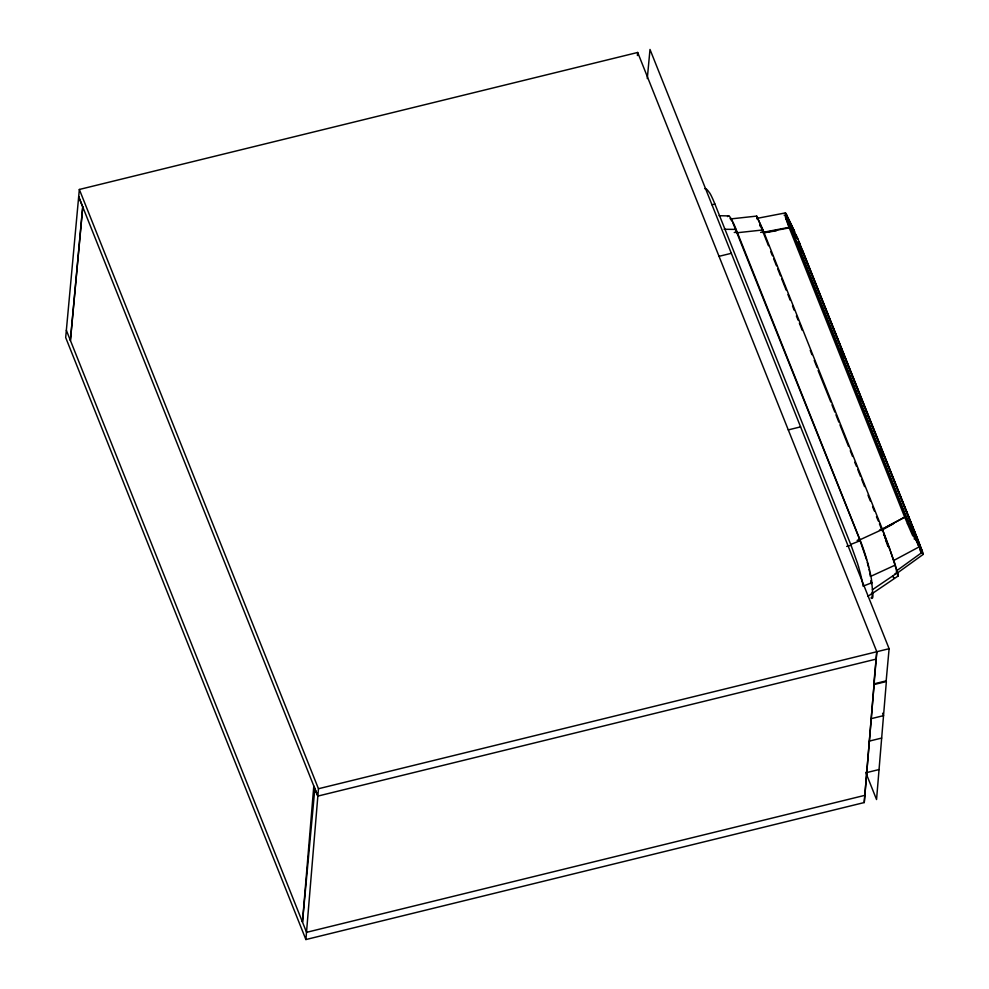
<?xml version="1.0" encoding="UTF-8"?>
<svg xmlns="http://www.w3.org/2000/svg" width="989" height="989" viewBox="0 0 989 989"><rect width="100%" height="100%" fill="white"/><g stroke="black" fill="none" stroke-linecap="round" stroke-linejoin="round"><path stroke-width="1.48" d="M914.355 539.252L914.318 536.137L912.353 531.674M79.343 189.468L318.458 788.74L305.898 939.55L864.238 802.549L876.798 651.726L637.682 52.466L79.343 189.468L65.682 337.546L305.898 939.55M864.238 802.549L874.066 684.549L886.367 681.532L876.551 799.532L865.696 772.335M82.767 206.973L70.392 340.426L82.705 206.812L78.675 196.7L317.84 796.096L876.18 659.094M314.848 788.616L302.473 922.069L313.797 786.094L317.84 796.096M637.398 55.532L637.682 52.466M647.288 78.564L649.996 49.45L889.111 648.71L886.156 680.988M876.798 651.726L873.806 683.918L886.119 680.889M920.672 551.318L920.611 549.538A33.441 25.578 21.4 0 1 920.227 549.896M921.451 553.308L921.822 550.292L917.928 539.648M921.612 552.987L921.637 552.9A20.917 0.964 65.4 0 0 921.414 552.171M789.284 223.761L785.847 215.713M914.219 536.1L914.083 535.581M786.638 214.774L785.427 212.907L789.89 225.331M897.147 573.175L923.281 554.335L923.12 553.271L797.493 237.892M916.222 539.685L916.988 538.189L919.634 545.26A22.685 2.015 65 0 1 920.858 549.736M760.64 232.415L763.57 231.611L756.696 216.084L756.733 216.974M871.408 594.117L898.136 575.994L897.963 574.473A22.203 0.977 69.8 0 0 897.493 572.705L895.28 565.065A22.203 0.977 69.8 0 0 894.575 562.704L882.052 528.534L879.456 530.203M801.387 251.107L802.24 249.723L917.693 539.054M894.897 574.04L897.147 572.099L890.619 551.256M896.207 571.073L922.045 552.418L919.004 546.583L919.152 547.189M867.81 596.404L872.718 593.041L871.816 582.731L863.298 586.106M872.397 589.728L897.493 572.705M857.129 540.464L859.54 539.104L732.762 222.537M882.126 529.189L905.912 516.456L908.879 523.441M881.619 529.622L904.737 517.247L906.468 517.519L908.1 521.562M893.747 560.479L919.152 546.88M881.817 530.153L893.376 523.811M859.28 540.081L882.448 529.412L762.952 229.955L736.286 232.848M870.938 576.266L895.28 565.065M850.552 544.506L860.294 540.649L736.1 229.411L724.072 229.263M798.556 249.957L801.622 249.08L916.902 537.979L801.449 248.907M904.737 517.247L789.259 227.866L788.048 224.651L790.903 223.774A14.13 0.643 66.7 0 1 794.55 231.537L794.278 230.981M711.993 204.772L714.911 204.055M719.028 256.324L731.328 253.308M788.282 429.894L800.583 426.865M846.695 546.398L851.072 545.322L857.426 563.075A36.68 6.379 74.5 0 1 858.365 566.19L858.526 566.759M318.458 788.74L889.111 648.71M871.222 718.657L883.536 715.64L882.584 713.254M869.356 741.095L881.669 738.066M866.735 772.57L879.048 769.553M864.905 795.329L306.565 932.33L66.362 330.314M704.638 188.639L705.713 188.738A46.285 8.048 74.5 0 1 707.32 189.9L709.731 193.016A27.581 4.797 74.5 0 1 711.326 195.909L712.723 198.888A50.056 8.703 74.5 0 1 713.452 200.569L714.206 202.337A26.851 4.673 74.5 0 1 714.775 203.722L851.072 545.322M785.427 212.907L757.586 218.26M734.246 232.489L736.99 231.958M763.632 232.23L790.446 227.074M789.259 227.866L763.149 232.786M784.104 215.108L785.105 215.12M776.427 230.746L763.323 232.91L763.038 232.106M756.696 216.084L731.069 218.89M719.065 215.713L728.732 215.911M789.692 227.73L790.421 227.94M793.388 230.462L790.792 228.051L787.899 220.609M790.644 228.236L794.402 231.142M923.281 554.335L922.094 552.505M898.136 575.994L897.48 575.104M921.797 550.453L921.624 550.354A19.236 9.643 47 0 1 920.561 551.405M897.592 574.881L897.629 573.83A16.912 0.742 69.8 0 0 897.147 572.099M730.08 218.433L732.008 221.153M786.663 214.823L797.74 238.794M790.903 223.774L788.109 218.421A14.402 0.655 66.7 0 0 787.046 217.135M790.965 228.113L791.917 229.967M760.047 225.22L760.479 226.061M794.439 232.91L794.476 232.984A21.956 1.966 65.1 0 1 796.862 238.139L796.899 238.225M892.733 576.154L893.908 578.33L893.648 577.279M760.096 225.344L760.38 225.987M912.785 535.877L907.408 523.601M760.986 227.186L761.382 228.088M796.071 234.912L796.701 236.371M912.142 531.192L911.722 530.215M911.512 529.721L910.684 527.767M786.861 217.085A20.213 9.321 -85.6 0 0 785.798 216.9L787.244 219.014M910.473 527.285L909.868 525.839M786.96 218.569L786.75 217.939M798.951 241.675L799.557 243.133M909.67 525.357L909.076 523.923M799.767 243.628L800.163 244.604M908.421 522.662L918.954 546.645L917.953 543.987M881.718 529.585L882.262 530.908M762.062 229.695L762.618 231.055M787.763 220.51L788.023 221.153M762.791 229.658L757.253 217.469L757.611 219.397M918.596 544.741L918.917 545.545M788.159 221.276L789.902 225.64M907.012 519.151L913.144 534.554L912.377 532.836M840.823 349.958L843.679 357.128M859.688 397.232L861.407 401.534M880.272 448.808L883.128 455.966M791.015 228.187L906.468 517.519M790.78 227.594L912.241 532.515M763.904 234.257L768.478 245.729M770.641 251.503L772.483 255.768M773.621 258.636L776.489 265.794M777.626 268.662L780.482 275.832M781.631 278.7L786.206 290.173M787.924 294.475L790.211 300.211M792.498 305.935L794.216 310.237M796.38 316.023L798.222 320.275M799.359 323.143L802.227 330.314M810.238 350.378L811.944 354.68M814.231 360.416L817.099 367.587M818.113 370.492L830.822 401.991M831.972 404.86L834.827 412.03M835.977 414.898L838.833 422.068M839.982 424.924L848.562 446.435M850.28 450.737L852.567 456.473M854.731 462.246L856.573 466.499M857.71 469.367L860.566 476.537M861.716 479.405L864.571 486.576M868.008 495.18L870.295 500.916M872.582 506.64L874.301 510.942M876.464 516.728L878.306 520.98M879.444 523.849L881.162 528.151M789.692 225.171L791.274 229.077M882.448 529.412L890.261 550.082M913.354 535.086L913.663 535.877M790.545 227.013L788.962 223.316M913.329 535.284L913.923 536.533M917.186 538.993L919.399 544.964M859.54 539.104L866.537 559.65M760.306 226.011L760.047 225.356M788.048 224.651L786.898 221.524M883.585 534.307L884.104 535.704M884.623 537.126L885.118 538.548M786.094 219.237L785.822 218.396M785.896 218.618L785.921 218.68A24.799 1.15 67.5 0 1 785.476 217.197A21.412 0.94 67.9 0 1 785.204 216.22M885.612 539.994L885.847 540.711M858.563 566.907L858.687 567.34A39.461 6.861 74.5 0 1 862.136 580.976A33.713 5.86 74.5 0 1 863.15 585.945M867.279 562.284L868.552 567.192M869.059 569.404L869.492 571.432M869.838 573.261L870.283 576.266M793.438 230.833L793.45 230.882A33.441 25.578 21.4 0 0 790.681 229.844M870.777 580.778L871.086 583.671M799.013 242.775A31.759 2.893 65.2 0 1 801.51 248.82M799.767 247.658A33.527 3.326 65.5 0 1 799.928 248.066M919.609 547.98A24.404 2.213 63.8 0 1 920.734 551.924M919.387 544.939A23.204 2.077 65.1 0 1 920.512 548.821L917.804 543.468A14.18 0.643 66.7 0 1 914.071 535.519M789.618 227.507A38.633 20.225 -21.8 0 1 792.09 228.706M789.63 227A19.236 10.619 48.9 0 1 794.365 230.511M786.947 221.585A29.163 1.422 67.3 0 1 786.181 219.422M797.789 241.885A32.167 1.768 67.1 0 1 801.041 250.081M794.723 234.801A23.897 1.335 67.1 0 1 795.972 237.731M885.637 540.019A23.538 2.596 71.3 0 1 887.887 546.472M907.581 523.886A33.552 1.187 66.2 0 1 904.972 517.704M921.661 550.107A14.402 0.655 66.7 0 1 920.635 548.907M920.982 550.935A23.748 1.051 65.7 0 1 921.179 551.503M919.201 546.163A29.052 1.224 65.9 0 1 920.821 550.391M914.788 536.397A20.2 12.325 83.2 0 1 914.763 536.767M757.265 219.101A22.203 0.977 69.8 0 1 757.067 218.396M727.545 216.603A31.574 4.191 73 0 1 736.1 229.399M872.805 593.264A31.574 4.191 73 0 1 870.963 597.912M860.294 540.637A31.574 4.191 73 0 1 871.902 582.954M872.026 592.349A24.799 3.288 73 0 1 871.853 596.96"/></g></svg>
